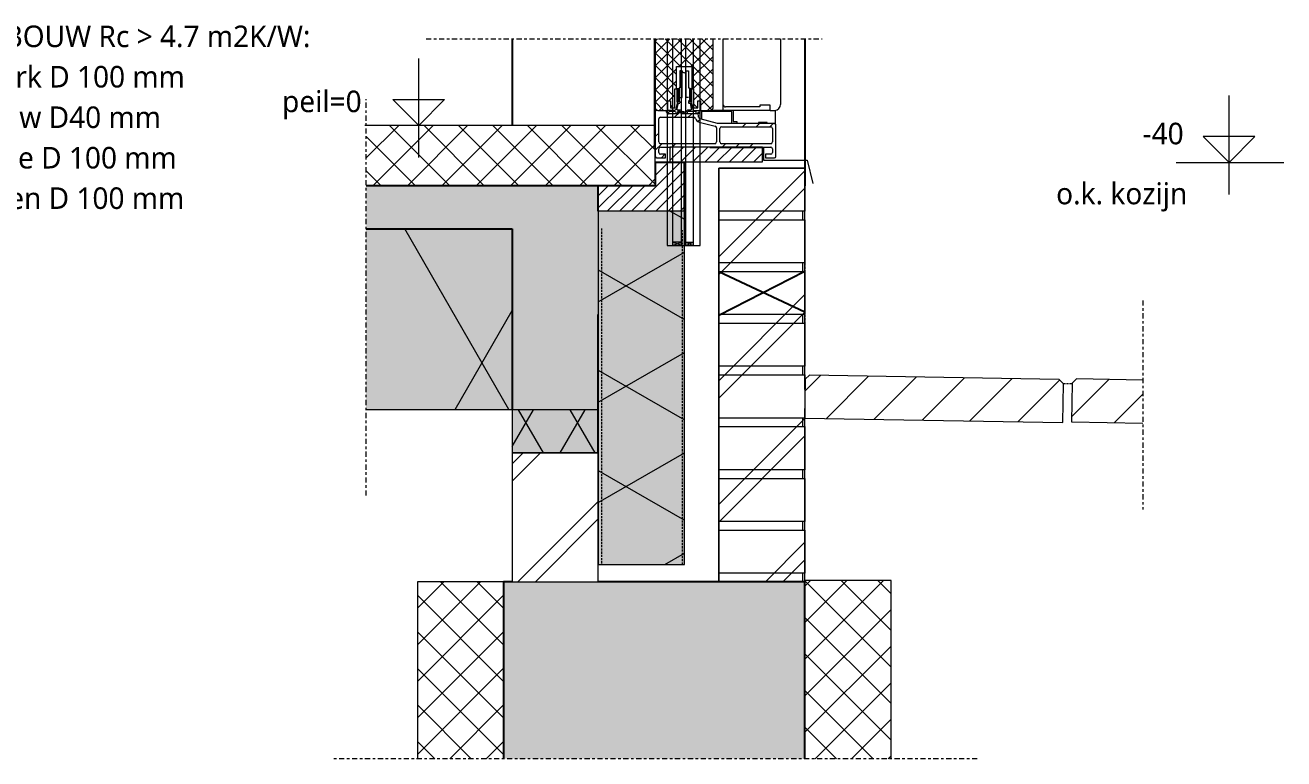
# Model space of a CAD drawing. Header units: millimetres. Extents: x 643 to 4393, y 1314 to 3532.
# Drawn here: x 2931 to 4393, y 1430 to 2281 of the extents above; entities that cross this region are included whole.
import ezdxf

# ---------------------------------------------------------------- set-up
doc = ezdxf.new("R2010")
doc.units = ezdxf.units.MM
doc.linetypes.add('MV_center', pattern=[15, 6, -3, 3, -3])
doc.linetypes.add('MV_hidden', pattern=[3.75, 2.5, -1.25])
for name, color, linetype, lineweight in [('A-DETL', 90, 'Continuous', 13), ('A-DETL-GENF', 92, 'Continuous', 18), ('G-ANNO-TEXT', 231, 'Continuous', 13)]:
    doc.layers.add(name, color=color, linetype=linetype, lineweight=lineweight)
doc.styles.add('Segoe UI', font='segoeui.ttf', dxfattribs={"height": 25})
doc.styles.add('Segoe UI_B', font='segoeui.ttf', dxfattribs={"height": 25})
pattern_1 = [(45, (0, 0), (-71.842, 71.842), []), (45, (20.32, 0), (-71.842, 71.842), [])]
pattern_2 = [(45, (0, 0), (-7.071068, 7.071068), [])]
pattern_3 = [(45, (0, 0), (-28.28427, 28.28427), [])]

# ---------------------------------------------------------------- blocks, each defined once
blk = doc.blocks.new('42_isolatie - Type 1-5081197-Drafting 1')
at = {"layer": 'A-DETL-GENF'}
blk.add_hatch(color=256, dxfattribs=at).paths.add_polyline_path([(378.4, -210.8), (378.4, -1.3), (208.7, -1.3), (208.7, -210.8)])
at = {"layer": 'A-DETL-GENF', "lineweight": 13}
h = blk.add_hatch(dxfattribs=at)
h.set_pattern_fill('FP_25', color=256, style=0, pattern_type=2)
h.set_pattern_definition([(300, (-2115.81, -210.81), (-181.865, -105), []), (240, (-2115.81, -210.81), (-181.865, 105), [])])
h.paths.add_polyline_path([(378.4, -210.8), (378.4, -1.3), (208.7, -1.3), (208.7, -210.8)])
at = {"layer": 'A-DETL-GENF'}
blk.add_line((208.7, -210.8), (378.4, -210.8), dxfattribs=at)
blk.add_line((208.7, -210.8), (378.4, -210.8), dxfattribs=at)
blk = doc.blocks.new('NLRS_00_DI_maskeer - Type 1-5081199-Drafting 1')
at = {"layer": 'A-DETL-GENF', "linetype": 'MV_center'}
blk.add_line((-100, 0), (142.6, 0), dxfattribs=at)
blk = doc.blocks.new('00_maskeer1 - Type 1-5081198-Drafting 1')
at = {"layer": 'A-DETL-GENF', "linetype": 'MV_center'}
blk.add_line((360, 0), (-100, 0), dxfattribs=at)
blk = doc.blocks.new('42_isolatie - Type 1-5081204-Drafting 1')
at = {"layer": 'A-DETL-GENF'}
blk.add_hatch(color=256, dxfattribs=at).paths.add_polyline_path([(0.3, -0.8), (0.3, -100.8), (410.3, -100.8), (410.3, -0.8), (129.8, -0.8)])
at = {"layer": 'A-DETL-GENF', "lineweight": 13}
h = blk.add_hatch(dxfattribs=at)
h.set_pattern_fill('FP_28', color=256, style=0, pattern_type=2)
h.set_pattern_definition([(300, (0, 0), (-87.295, -50.4), []), (240, (0, 0), (-87.295, 50.4), [])])
h.paths.add_polyline_path([(0.3, -0.8), (0.3, -100.8), (410.3, -100.8), (410.3, -0.8), (129.8, -0.8)])
at = {"layer": 'A-DETL-GENF'}
for p, q in [((129.8, -0.8), (0.3, -0.8)), ((0.3, -0.8), (0.3, -100.8)), ((0.3, -0.8), (0.3, -100.8)), ((179.8, -0.8), (129.8, -0.8)), ((410.3, -0.8), (179.8, -0.8)), ((410.3, -0.8), (179.8, -0.8)), ((410.3, -100.8), (410.3, -0.8)), ((410.3, -100.8), (410.3, -0.8)), ((0.3, -100.8), (410.3, -100.8)), ((0.3, -100.8), (410.3, -100.8))]:
    blk.add_line(p, q, dxfattribs=at)
blk = doc.blocks.new('42_isolatie - Type 1-5081205-Drafting 1')
at = {"layer": 'A-DETL-GENF'}
blk.add_hatch(color=256, dxfattribs=at).paths.add_polyline_path([(100.3, 50.8), (0.3, 50.8), (0.3, 0.8), (100.3, 0.8)])
at = {"layer": 'A-DETL-GENF', "lineweight": 13}
h = blk.add_hatch(dxfattribs=at)
h.set_pattern_fill('FP_29', color=256, style=0, pattern_type=2)
h.set_pattern_definition([(60, (0, 0), (-45.033, 26), []), (120, (0, 0), (-45.033, -26), [])])
h.paths.add_polyline_path([(100.3, 50.8), (0.3, 50.8), (0.3, 0.8), (100.3, 0.8)])
at = {"layer": 'A-DETL-GENF'}
for p, q in [((100.3, 50.8), (0.3, 50.8)), ((0.3, 50.8), (0.3, 0.8)), ((0.3, 50.8), (0.3, 0.8)), ((100.3, 0.8), (100.3, 50.8)), ((100.3, 0.8), (100.3, 50.8)), ((0.3, 0.8), (100.3, 0.8)), ((0.3, 0.8), (100.3, 0.8))]:
    blk.add_line(p, q, dxfattribs=at)
blk = doc.blocks.new('Repeating Detail - Type 1 waalformaat 2-V7-Drafting 1')
at = {"layer": 'A-DETL-GENF'}
for p, q in [((0, 480), (100, 480)), ((0, 420), (0, 480)), ((100, 480), (100, 430)), ((100, 430), (0, 430)), ((97.5, 420), (97.5, 430)), ((0, 420), (100, 420)), ((0, 360), (0, 420)), ((100, 420), (100, 370)), ((100, 370), (0, 370)), ((97.5, 360), (97.5, 370)), ((0, 360), (100, 360)), ((0, 300), (0, 360)), ((100, 360), (100, 310)), ((100, 310), (0, 310)), ((97.5, 300), (97.5, 310)), ((0, 300), (100, 300)), ((0, 240), (0, 300)), ((100, 300), (100, 250)), ((100, 250), (0, 250)), ((97.5, 240), (97.5, 250)), ((0, 240), (100, 240)), ((0, 180), (0, 240)), ((100, 240), (100, 190)), ((100, 190), (0, 190)), ((0, 180), (100, 180)), ((0, 120), (0, 180)), ((97.5, 180), (97.5, 190)), ((100, 180), (100, 130)), ((100, 130), (0, 130)), ((0, 120), (100, 120)), ((0, 60), (0, 120)), ((97.5, 120), (97.5, 130)), ((100, 120), (100, 70)), ((100, 70), (0, 70)), ((0, 60), (100, 60)), ((0, 0), (0, 60)), ((97.5, 60), (97.5, 70)), ((100, 60), (100, 10)), ((100, 10), (0, 10)), ((97.5, 0), (97.5, 10))]:
    blk.add_line(p, q, dxfattribs=at)
blk = doc.blocks.new('31 driedubbel_glas - HR___-3132306-Drafting 1')
at = {"layer": 'A-DETL-GENF', "lineweight": 13}
for p, q in [((0, 0), (0, -21.5)), ((239.8, 0), (0, 0)), ((239.8, -6), (0, -6)), ((0, -6), (4, -16.5)), ((0, -16.5), (4, -6)), ((4, -16.5), (4, -6)), ((0, -16.5), (239.8, -16.5)), ((0, -21.5), (239.8, -21.5)), ((0, -21.5), (0, -30)), ((4, -21.5), (0, -30)), ((0, -21.5), (4, -30)), ((4, -21.5), (4, -30)), ((0, -30), (0, -38)), ((239.8, -30), (0, -30)), ((0, -38), (239.8, -38))]:
    blk.add_line(p, q, dxfattribs=at)
blk = doc.blocks.new('NLRS_00_DI_maskeer - Type 1-5081208-Drafting 1')
at = {"layer": 'A-DETL-GENF', "linetype": 'MV_center'}
blk.add_line((650, 0), (-100, 0), dxfattribs=at)
blk = doc.blocks.new('00_maskeer1 - Type 1-5081193-Drafting 1')
at = {"layer": 'A-DETL-GENF', "linetype": 'MV_center'}
blk.add_line((-100, 0), (360, 0), dxfattribs=at)

msp = doc.modelspace()

# ---------------------------------------------------------------- hatches: boundary and pattern name
at = {"layer": 'A-DETL-GENF', "lineweight": 13}
h = msp.add_hatch(dxfattribs=at)
h.set_pattern_fill('FP_15', color=250, style=0, pattern_type=2)
h.set_pattern_definition([(45, (0, 0), (-7.071068, 7.071068), []), (135, (0, 0), (-7.071068, -7.071068), [])])
h.paths.add_polyline_path([(3665.8, 2182.4), (3677.3, 2182.4), (3677.3, 2193.4), (3680.3, 2193.4), (3680.3, 2185.4), (3685.3, 2185.4), (3685.3, 2207.4), (3687.3, 2207.4), (3687.3, 2233.4), (3705.3, 2233.4), (3705.3, 2207.4), (3707.3, 2207.4), (3707.3, 2185.4), (3712.3, 2185.4), (3712.3, 2193.4), (3715.3, 2193.4), (3715.3, 2182.4), (3727.5, 2182.5), (3728.3, 2182.8), (3728.9, 2183.3), (3729.4, 2183.9), (3729.7, 2184.6), (3729.8, 2185.4), (3729.8, 2265.3), (3662.8, 2265.3), (3662.9, 2184.6), (3663.2, 2183.9), (3663.6, 2183.3), (3664.3, 2182.8), (3665, 2182.5)])
h = msp.add_hatch(dxfattribs=at)
h.set_pattern_fill('FP_30', color=254, style=0, pattern_type=2)
h.set_pattern_definition([(45, (0, 0), (-44.9013, 44.9013), []), (45, (15.875, 0), (0, 89.8026), []), (45, (-15.875, 0), (0, 89.8026), [])])
h.paths.add_polyline_path([(3664.3, 2127.4), (3674.8, 2127.4), (3674.8, 2131.4), (3668.2, 2131.5), (3667.8, 2131.7), (3667.3, 2132), (3667, 2132.4), (3666.8, 2132.9), (3666.8, 2133.4), (3666.8, 2138.3), (3667, 2138.7), (3667.3, 2139.2), (3667.8, 2139.5), (3668.2, 2139.7), (3668.8, 2139.7), (3797.3, 2139.7), (3797.8, 2139.5), (3798.2, 2139.2), (3798.5, 2138.7), (3798.7, 2138), (3798.8, 2137.7), (3798.7, 2132.9), (3798.5, 2132.4), (3798.2, 2132), (3797.8, 2131.7), (3797.3, 2131.5), (3796.8, 2131.4), (3790.8, 2131.4), (3790.8, 2127.4), (3801.6, 2127.4), (3802.3, 2127.8), (3802.6, 2128.1), (3802.8, 2128.9), (3802.7, 2166), (3802.6, 2166.6), (3802, 2167.1), (3801.3, 2167.3), (3735.1, 2167.3), (3714.2, 2172.8), (3713.8, 2173.2), (3713.5, 2173.6), (3713.2, 2174.1), (3713.1, 2174.6), (3713, 2176.9), (3712.8, 2177.4), (3712.5, 2177.8), (3712.1, 2178.1), (3711.6, 2178.3), (3711.1, 2178.4), (3692.9, 2178.5), (3692.6, 2178.8), (3692.5, 2179.2), (3692.3, 2180), (3692, 2180.3), (3691.6, 2180.4), (3689.9, 2180.3), (3689.7, 2180.2), (3689.4, 2179.4), (3689.4, 2179), (3689.2, 2178.6), (3688.8, 2178.4), (3688.6, 2178.4), (3677.7, 2178.4), (3676.9, 2178.8), (3676.3, 2179.5), (3676.1, 2180.4), (3675.9, 2181.3), (3675.4, 2182), (3674.6, 2182.3), (3673.9, 2182.4), (3663.9, 2182.3), (3663.2, 2182), (3663, 2181.6), (3662.8, 2180.9), (3662.8, 2128.9), (3663, 2128.1), (3663.5, 2127.6), (3663.9, 2127.4)])
h.paths.add_polyline_path([(3739.8, 2143.7), (3739.2, 2143.8), (3738.8, 2144), (3738.3, 2144.3), (3738, 2144.7), (3737.8, 2145.2), (3737.8, 2145.7), (3737.8, 2161.8), (3738, 2162.3), (3738.3, 2162.7), (3738.8, 2163.1), (3739.2, 2163.3), (3739.8, 2163.3), (3797.3, 2163.3), (3797.8, 2163.1), (3798.2, 2162.7), (3798.5, 2162.3), (3798.7, 2161.8), (3798.8, 2161.3), (3798.7, 2145.2), (3798.5, 2144.7), (3798.2, 2144.3), (3797.8, 2144), (3797.3, 2143.8), (3796.8, 2143.7), (3763.8, 2143.7)])
h.paths.add_polyline_path([(3668.8, 2143.7), (3668.2, 2143.8), (3667.8, 2144), (3667.3, 2144.3), (3667, 2144.7), (3666.8, 2145.2), (3666.8, 2145.7), (3666.8, 2172.9), (3667, 2173.4), (3667.3, 2173.8), (3667.8, 2174.1), (3668.2, 2174.3), (3668.8, 2174.4), (3708, 2174.3), (3708.5, 2174.1), (3708.9, 2173.8), (3709.2, 2173.4), (3710.1, 2171.5), (3711, 2170.3), (3712.3, 2169.3), (3713.7, 2168.8), (3732.7, 2163.8), (3733.3, 2163.2), (3733.7, 2162.4), (3733.8, 2162), (3733.7, 2145.2), (3733.5, 2144.7), (3733.2, 2144.3), (3732.8, 2144), (3732.3, 2143.8), (3731.8, 2143.7), (3679.8, 2143.7)])
h = msp.add_hatch(dxfattribs=at)
h.set_pattern_fill('FP_2', color=254, style=0, pattern_type=2)
h.set_pattern_definition([(45, (0, 0), (-19.99698, 19.99698), []), (135, (0, 0), (-19.99698, -19.99698), [])])
h.paths.add_polyline_path([(3496.6, 2095), (3662.6, 2095), (3662.6, 2165), (3327, 2165), (3327, 2095)])
h = msp.add_hatch(dxfattribs=at)
h.set_pattern_fill('FP_8', color=250, style=0, pattern_type=2)
h.set_pattern_definition(pattern_2)
h.paths.add_polyline_path([(3787.4, 2122.6), (3787.4, 2139.7), (3679.8, 2139.7), (3679.8, 2122.6), (3724.9, 2122.6)])
h = msp.add_hatch(dxfattribs=at)
h.set_pattern_fill('FP_8', color=250, style=0, pattern_type=2)
h.set_pattern_definition(pattern_2)
h.paths.add_polyline_path([(3647.2, 2065.4), (3696.6, 2065.4), (3696.6, 2122), (3662.6, 2122), (3662.6, 2095), (3596.6, 2095), (3596.6, 2065.4), (3623.3, 2065.4)])
h = msp.add_hatch(dxfattribs=at)
h.set_pattern_fill('FP_10', color=57, style=0, pattern_type=2)
h.set_pattern_definition(pattern_1)
h.paths.add_polyline_path([(3736.6, 1635.4), (3836.6, 1635.4), (3836.6, 1825.4), (3836.1, 1825.4), (3836.6, 1858.4), (3836.6, 2115.4), (3736.6, 2115.4), (3736.6, 1820.2)])
at = {"layer": 'A-DETL-GENF'}
for points in [[(3596.6, 1835), (3596.6, 2095), (3327, 2095), (3327, 2045), (3496.6, 2045), (3496.6, 1835)], [(3647.2, 1430), (3836.6, 1430), (3836.6, 1635.4), (3486.6, 1635.4), (3486.6, 1430)]]:
    msp.add_hatch(color=9, dxfattribs=at).paths.add_polyline_path(points)
at = {"layer": 'A-DETL-GENF', "lineweight": 13}
h = msp.add_hatch(dxfattribs=at)
h.set_pattern_fill('FP_26', color=254, style=0, pattern_type=2)
h.set_pattern_definition(pattern_3)
h.paths.add_polyline_path([(4136, 1820.2), (4136.8, 1865.1), (4131.9, 1870.2), (3841.9, 1875.3), (3836.8, 1870.4), (3836.1, 1825.4)])
h = msp.add_hatch(dxfattribs=at)
h.set_pattern_fill('FP_26', color=254, style=0, pattern_type=2)
h.set_pattern_definition(pattern_3)
h.paths.add_polyline_path([(4229.1, 1819.3), (4229.1, 1869.3), (4151.9, 1870.7), (4146.8, 1865.8), (4146.1, 1820.8)])
h = msp.add_hatch(dxfattribs=at)
h.set_pattern_fill('FP_10', color=57, style=0, pattern_type=2)
h.set_pattern_definition(pattern_1)
h.paths.add_polyline_path([(3596.6, 1635.4), (3596.6, 1785), (3496.6, 1785), (3496.6, 1635.4)])
h = msp.add_hatch(dxfattribs=at)
h.set_pattern_fill('FP_17', color=251, style=0, pattern_type=2)
h.set_pattern_definition([(45, (0, 0), (-21.2132, 21.2132), []), (135, (0, 0), (-21.2132, -21.2132), [])])
h.paths.add_polyline_path([(3936.6, 1430), (3936.6, 1636.8), (3836.6, 1636.8), (3836.6, 1430), (3885.1, 1430)])
h.paths.add_polyline_path([(3438, 1430), (3486.6, 1430), (3486.6, 1635.4), (3386.6, 1635.4), (3386.6, 1430)])

# ---------------------------------------------------------------- linework, layer by layer
at = {"layer": 'A-DETL', "lineweight": 25}
for p, q in [((3496.6, 2265.3), (3496.6, 2164.9)), ((3661.7, 2265.3), (3661.7, 2212.5)), ((3661.7, 2265.3), (3661.7, 2139.3)), ((3836.6, 2265.3), (3836.6, 2095)), ((3696.6, 2122), (3662.6, 2122)), ((3662.6, 2122), (3662.6, 2095)), ((3696.6, 2065.4), (3696.6, 2122)), ((3596.6, 2095), (3327, 2095)), ((3662.6, 2095), (3596.6, 2095)), ((3596.6, 2065.4), (3596.6, 2095)), ((3327, 2045), (3496.6, 2045)), ((3496.6, 2045), (3496.6, 1835)), ((3736.6, 1995.4), (3836.6, 1948.8)), ((3836.6, 1995.4), (3736.6, 1944.5)), ((3596.6, 1785), (3596.6, 1945.4)), ((3496.6, 1635.4), (3486.6, 1635.4)), ((3486.6, 1635.4), (3486.6, 1430)), ((3836.6, 1635.4), (3596.6, 1635.4)), ((3836.6, 1430), (3836.6, 1635.4))]:
    msp.add_line(p, q, dxfattribs=at)
at = {"layer": 'A-DETL', "lineweight": 18}
for p, q in [((3662.8, 2265.3), (3662.8, 2185.4)), ((3729.8, 2185.4), (3729.8, 2265.3)), ((3388.1, 2127.5), (3388.1, 2242.5)), ((3687.3, 2207.4), (3687.3, 2233.4)), ((3687.3, 2233.4), (3705.3, 2233.4)), ((3691.3, 2228.4), (3691.3, 2208.4)), ((3693.8, 2228.4), (3691.3, 2228.4)), ((3693.8, 2197.4), (3693.8, 2228.4)), ((3698.8, 2197.4), (3698.8, 2228.4)), ((3698.8, 2228.4), (3701.3, 2228.4)), ((3701.3, 2228.4), (3701.3, 2208.4)), ((3705.3, 2233.4), (3705.3, 2207.4)), ((3685.3, 2185.4), (3685.3, 2207.4)), ((3685.3, 2207.4), (3687.3, 2207.4)), ((3689.7, 2207.4), (3687.3, 2207.4)), ((3687.7, 2207.4), (3687.7, 2192.4)), ((3689.7, 2192.4), (3689.7, 2207.4)), ((3690.3, 2208.4), (3690.3, 2193.4)), ((3691.3, 2208.4), (3690.3, 2208.4)), ((3701.3, 2208.4), (3702.3, 2208.4)), ((3702.3, 2208.4), (3702.3, 2193.4)), ((3702.9, 2207.4), (3702.9, 2192.4)), ((3705.3, 2207.4), (3702.9, 2207.4)), ((3704.9, 2192.4), (3704.9, 2207.4)), ((3705.3, 2207.4), (3707.3, 2207.4)), ((3707.3, 2207.4), (3707.3, 2185.4)), ((3388.1, 2164.9), (3358.1, 2194.9)), ((3358.1, 2194.9), (3418.1, 2194.9)), ((3418.1, 2194.9), (3388.1, 2165)), ((3677.3, 2182.4), (3677.3, 2193.4)), ((3677.3, 2193.4), (3680.3, 2193.4)), ((3680.3, 2193.4), (3680.3, 2185.4)), ((3689, 2192.9), (3691.1, 2192.9)), ((3690.3, 2193.4), (3691.3, 2193.4)), ((3691.3, 2197.4), (3693.8, 2197.4)), ((3691.3, 2192.7), (3691.3, 2191.1)), ((3701.3, 2197.4), (3698.8, 2197.4)), ((3702.3, 2193.4), (3701.3, 2193.4)), ((3701.3, 2192.7), (3701.3, 2191.1)), ((3701.5, 2192.9), (3703.7, 2192.9)), ((3712.3, 2185.4), (3712.3, 2193.4)), ((3712.3, 2193.4), (3715.3, 2193.4)), ((3715.3, 2193.4), (3715.3, 2182.4)), ((4329.1, 2084.6), (4329.1, 2199.6)), ((3662.8, 2180.9), (3662.8, 2128.9)), ((3665.8, 2182.4), (3664.3, 2182.4)), ((3665.8, 2182.4), (3677.3, 2182.4)), ((3685.6, 2182.4), (3677.3, 2182.4)), ((3678.1, 2180.7), (3678.1, 2178.6)), ((3688.6, 2178.4), (3678.1, 2178.4)), ((3686.4, 2180.9), (3678.3, 2180.9)), ((3680.3, 2185.4), (3685.3, 2185.4)), ((3688.5, 2192.4), (3686.1, 2182.8)), ((3686.6, 2180.7), (3686.6, 2178.6)), ((3686.6, 2180.7), (3686.6, 2178.6)), ((3687.8, 2178.4), (3686.8, 2178.4)), ((3687.7, 2192.4), (3689.7, 2192.4)), ((3688.1, 2184.6), (3689.6, 2190.8)), ((3688.1, 2182.9), (3688.1, 2184.6)), ((3692.3, 2182.7), (3688.3, 2182.7)), ((3688.7, 2181), (3688.7, 2179.3)), ((3691.6, 2181.2), (3688.9, 2181.2)), ((3689.8, 2190.9), (3691.1, 2190.9)), ((3691.6, 2180.4), (3690.3, 2180.4)), ((3691.6, 2181.2), (3692.2, 2180.6)), ((3692.2, 2179.3), (3692.2, 2180.6)), ((3692.3, 2182.7), (3694.3, 2180.7)), ((3711.1, 2178.4), (3693.3, 2178.4)), ((3694.3, 2179.1), (3693.6, 2178.5)), ((3696.1, 2180.7), (3694.3, 2180.7)), ((3698.2, 2179.2), (3694.4, 2179.2)), ((3698.3, 2180.7), (3696.5, 2180.7)), ((3700.3, 2182.7), (3698.3, 2180.7)), ((3698.4, 2179.1), (3699, 2178.5)), ((3700.1, 2178.4), (3699.2, 2178.4)), ((3704.4, 2182.7), (3700.3, 2182.7)), ((3701, 2181.2), (3700.3, 2180.5)), ((3700.3, 2178.6), (3700.3, 2180.5)), ((3710.2, 2181.2), (3701, 2181.2)), ((3701.5, 2190.9), (3702.9, 2190.9)), ((3702.9, 2192.4), (3704.9, 2192.4)), ((3703.1, 2190.8), (3704.6, 2184.6)), ((3704.2, 2192.4), (3706.6, 2182.8)), ((3704.6, 2184.6), (3704.6, 2182.9)), ((3707, 2182.4), (3714.8, 2182.4)), ((3707.3, 2185.4), (3712.3, 2185.4)), ((3710.4, 2178.6), (3710.4, 2181)), ((3712.2, 2178.4), (3710.6, 2178.4)), ((3712.4, 2179.2), (3712.4, 2180.2)), ((3712.4, 2178.6), (3712.4, 2180.2)), ((3712.7, 2180.4), (3714.8, 2180.4)), ((3715, 2178.9), (3712.7, 2178.9)), ((3715, 2180.7), (3715, 2182.2)), ((3715, 2172.4), (3715, 2178.9)), ((3715.3, 2182.4), (3726.8, 2182.4)), ((3716.5, 2180.9), (3716.5, 2172)), ((3751.8, 2180.9), (3716.5, 2180.9)), ((3796.3, 2182.4), (3726.8, 2182.4)), ((3741.3, 2189.4), (3741.3, 2182.4)), ((3784.3, 2186.4), (3744.3, 2186.4)), ((3751.8, 2167.3), (3751.8, 2180.9)), ((3753.3, 2182.4), (3753.3, 2169.3)), ((3796.3, 2188.4), (3784.3, 2188.4)), ((3784.3, 2188.4), (3784.3, 2186.4)), ((3796.3, 2182.4), (3796.3, 2188.4)), ((3802.3, 2167.3), (3802.3, 2182.5)), ((3450.6, 2164.9), (3325.6, 2164.9)), ((3666.8, 2145.7), (3666.8, 2172.4)), ((3668.8, 2174.4), (3707.5, 2174.4)), ((3713.1, 2174.6), (3713.1, 2176.4)), ((3713.7, 2168.8), (3732.3, 2163.9)), ((3735.1, 2167.3), (3714.7, 2172.6)), ((3801.3, 2167.3), (3735.1, 2167.3)), ((3753.3, 2169.3), (3757.3, 2169.3)), ((3757.3, 2169.3), (3757.3, 2167.3)), ((3792.8, 2168.4), (3782.8, 2168.4)), ((3782.8, 2168.4), (3782.8, 2167.4)), ((3783.4, 2167.4), (3782.8, 2168.1)), ((3782.8, 2167.4), (3792.8, 2167.4)), ((3784.9, 2167.4), (3783.9, 2168.4)), ((3786.3, 2167.4), (3785.3, 2168.4)), ((3787.7, 2167.4), (3786.7, 2168.4)), ((3789.1, 2167.4), (3788.1, 2168.4)), ((3790.5, 2167.4), (3789.5, 2168.4)), ((3791.9, 2167.4), (3790.9, 2168.4)), ((3792.8, 2167.4), (3792.8, 2168.4)), ((3800.3, 2167.3), (3802.3, 2167.3)), ((3802.8, 2128.9), (3802.8, 2165.8)), ((3733.8, 2162), (3733.8, 2145.7)), ((3737.8, 2145.7), (3737.8, 2161.3)), ((3739.8, 2163.3), (3796.8, 2163.3)), ((3798.8, 2161.3), (3798.8, 2145.7)), ((4359.1, 2152), (4299.2, 2152)), ((4299.2, 2152), (4329.2, 2122)), ((4329.1, 2122), (4359.1, 2152)), ((3666.8, 2133.4), (3666.8, 2137.7)), ((3731.8, 2143.7), (3668.8, 2143.7)), ((3668.8, 2139.7), (3679.8, 2139.7)), ((3679.8, 2139.7), (3679.8, 2122.6)), ((3787.4, 2139.7), (3679.8, 2139.7)), ((3788.3, 2138.9), (3726, 2138.9)), ((3796.8, 2143.7), (3739.8, 2143.7)), ((3787.4, 2139.7), (3796.8, 2139.7)), ((3787.4, 2122.6), (3787.4, 2139.7)), ((3788.3, 2138.9), (3788.3, 2124.7)), ((3798.8, 2137.7), (3798.8, 2133.4)), ((3664.3, 2127.4), (3674.8, 2127.4)), ((3674.8, 2131.4), (3668.8, 2131.4)), ((3674.8, 2127.4), (3674.8, 2131.4)), ((3679.8, 2122.6), (3787.4, 2122.6)), ((3788.3, 2124.7), (3839.2, 2124.7)), ((3796.8, 2131.4), (3790.8, 2131.4)), ((3790.8, 2131.4), (3790.8, 2127.4)), ((3790.8, 2127.4), (3801.3, 2127.4)), ((3839.2, 2124.7), (3845.8, 2097.4)), ((4267.7, 2122), (4392.7, 2122)), ((3836.6, 2115.4), (3736.6, 2115.4)), ((3736.6, 2115.4), (3736.6, 1635.4)), ((3836.6, 1858.4), (3836.6, 2115.4)), ((3841.9, 1875.3), (3836.8, 1870.4)), ((4131.9, 1870.2), (3841.9, 1875.3)), ((3836.8, 1870.4), (3836.1, 1825.4)), ((4136.8, 1865.1), (4131.9, 1870.2)), ((4136, 1820.2), (4136.8, 1865.1)), ((4146.8, 1865.8), (4146.1, 1820.8)), ((4151.9, 1870.7), (4146.8, 1865.8)), ((4229.1, 1869.3), (4151.9, 1870.7)), ((3836.1, 1825.4), (4136, 1820.2)), ((3836.6, 1635.4), (3836.6, 1825.4)), ((4146.1, 1820.8), (4229.1, 1819.3)), ((3596.6, 1785), (3496.6, 1785)), ((3496.6, 1785), (3496.6, 1635.4)), ((3596.6, 1635.4), (3596.6, 1785)), ((3496.6, 1635.4), (3596.6, 1635.4))]:
    msp.add_line(p, q, dxfattribs=at)
at = {"layer": 'A-DETL'}
for p, q in [((3741.3, 2265.3), (3741.3, 2189.4)), ((3808.3, 2265.3), (3808.3, 2189.3)), ((3796.3, 2182.4), (3801.6, 2182.4)), ((3662.6, 2165), (3327, 2165)), ((3662.6, 2122), (3662.6, 2165)), ((3486.6, 1635.4), (3386.6, 1635.4)), ((3386.6, 1635.4), (3386.6, 1430)), ((3486.6, 1430), (3486.6, 1635.4)), ((3936.6, 1636.8), (3836.6, 1636.8)), ((3836.6, 1636.8), (3836.6, 1430)), ((3936.6, 1430), (3936.6, 1636.8))]:
    msp.add_line(p, q, dxfattribs=at)
at = {"layer": 'A-DETL', "linetype": 'MV_hidden'}
for p, q in [((3600.1, 2045.4), (3600.1, 1655.4)), ((3694.2, 1655.4), (3694.2, 2043.3)), ((3836.6, 2012.4), (3836.6, 1912.4))]:
    msp.add_line(p, q, dxfattribs=at)
at = {"layer": 'A-DETL', "linetype": 'MV_hidden', "lineweight": 18}
msp.add_line((4136.5, 1865.4), (4146.8, 1865.4), dxfattribs=at)
at = {"layer": 'A-DETL', "lineweight": 18}
for centre, radius, start, end in [((3696.3, 2228.6), 2.5, 186.1004, 270), ((3696.3, 2228.6), 2.5, 270, 355.2329), ((3665.8, 2185.4), 3.01, 180.1949, 270), ((3664.3, 2180.9), 1.5, 90, 180), ((3674.1, 2180.4), 2, 360, 90), ((3673.3, 2180.1), 2.52, 1.6213, 47.4358), ((3677.6, 2180.2), 1.8, 180, 281.0301), ((3678.1, 2180.4), 2, 180, 270), ((3687.8, 2179.3), 0.85, 270, 0), ((3688.6, 2179.2), 0.85, 270, 10.008), ((3690.3, 2179.5), 0.85, 90, 190.008), ((3691.6, 2179.5), 0.85, 349.992, 90), ((3693.1, 2179.3), 0.85, 180, 270), ((3693.3, 2179.2), 0.85, 169.992, 270), ((3711.1, 2176.4), 2, 0.0001, 90), ((3726.8, 2185.4), 3, 270, 0), ((3744.3, 2189.4), 3, 180, 270), ((3668.8, 2172.4), 2, 90, 180), ((3707.5, 2172.4), 2, 15.8087, 90), ((3715.2, 2174.6), 6, 195.8087, 255.4), ((3715.4, 2174.8), 2.27, 185.8939, 253.1211), ((3731.8, 2162), 2, 0, 75.4), ((3801.3, 2165.8), 1.5, 360, 90), ((3739.8, 2161.3), 2, 90, 180), ((3796.8, 2161.3), 2, 0, 90), ((3668.8, 2145.7), 2, 180, 270), ((3668.8, 2137.7), 2, 90, 180), ((3731.8, 2145.7), 2, 270, 0), ((3739.8, 2145.7), 2, 180, 270), ((3796.8, 2145.7), 2, 270, 0), ((3796.8, 2137.7), 2, 0, 90), ((3664.3, 2128.9), 1.5, 180, 270), ((3668.8, 2133.4), 2, 180, 270), ((3796.8, 2133.4), 2, 270, 0), ((3801.3, 2128.9), 1.5, 270, 0)]:
    msp.add_arc(centre, radius, start, end, dxfattribs=at)
at = {"layer": 'A-DETL'}
msp.add_arc((3800.8, 2189.8), 7.45, 276.1697, 356.1697, dxfattribs=at)

# ---------------------------------------------------------------- block references
at = {"layer": 'A-DETL-GENF', "linetype": 'MV_center'}
for name, p in [('00_maskeer1 - Type 1-5081193-Drafting 1', (3496.6, 2265.3)), ('NLRS_00_DI_maskeer - Type 1-5081208-Drafting 1', (3386.6, 1430))]:
    msp.add_blockref(name, p, dxfattribs=at)
at = {"layer": 'A-DETL-GENF', "lineweight": 13, "rotation": 90}
msp.add_blockref('31 driedubbel_glas - HR___-3132306-Drafting 1', (3676.7, 2025.5), dxfattribs=at)
at = {"layer": 'A-DETL-GENF', "linetype": 'MV_center'}
for name, p, rotation in [('00_maskeer1 - Type 1-5081198-Drafting 1', (3327, 2095.4), 270.0000000000003), ('NLRS_00_DI_maskeer - Type 1-5081199-Drafting 1', (4229.1, 1861.9), 269.9999999999998)]:
    msp.add_blockref(name, p, dxfattribs=dict(at, rotation=rotation))
at = {"layer": 'A-DETL-GENF'}
for name, p in [('Repeating Detail - Type 1 waalformaat 2-V7-Drafting 1', (3736.6, 1635.4)), ('42_isolatie - Type 1-5081197-Drafting 1', (3118.2, 2046.2))]:
    msp.add_blockref(name, p, dxfattribs=at)
for name, p, rotation in [('42_isolatie - Type 1-5081204-Drafting 1', (3595.8, 1655.2), 89.99999999999991), ('42_isolatie - Type 1-5081205-Drafting 1', (3596.9, 1835.8), 180)]:
    msp.add_blockref(name, p, dxfattribs=dict(at, rotation=rotation))

# ---------------------------------------------------------------- texts
at = {"layer": 'G-ANNO-TEXT', "color": 7, "char_height": 25, "attachment_point": 1}
for s, insert, width, style in [('WANDOPBOUW Rc > 4.7 m2K/W:', (2762.2, 2280.8), 675.823, 'Segoe UI_B'), ('-metselwerk D 100 mm', (2762.2, 2233.9), 438.523, 'Segoe UI'), ('peil=0', (3229.3, 2205.3), 120.253, 'Segoe UI'), ('-luchtspouw D40 mm', (2762.2, 2186.9), 404.852, 'Segoe UI'), ('-40', (4228.7, 2168), 63.333, 'Segoe UI'), ('-PIR isolatie D 100 mm ', (2762.2, 2139.9), 443.333, 'Segoe UI'), ('-lijmblokken D 100 mm', (2762.2, 2093), 442.531, 'Segoe UI'), ('o.k. kozijn', (4128.3, 2098.4), 185.19, 'Segoe UI')]:
    msp.add_mtext(s, dxfattribs=dict(at, insert=insert, width=width, style=style))

doc.saveas('drawing.dxf')
